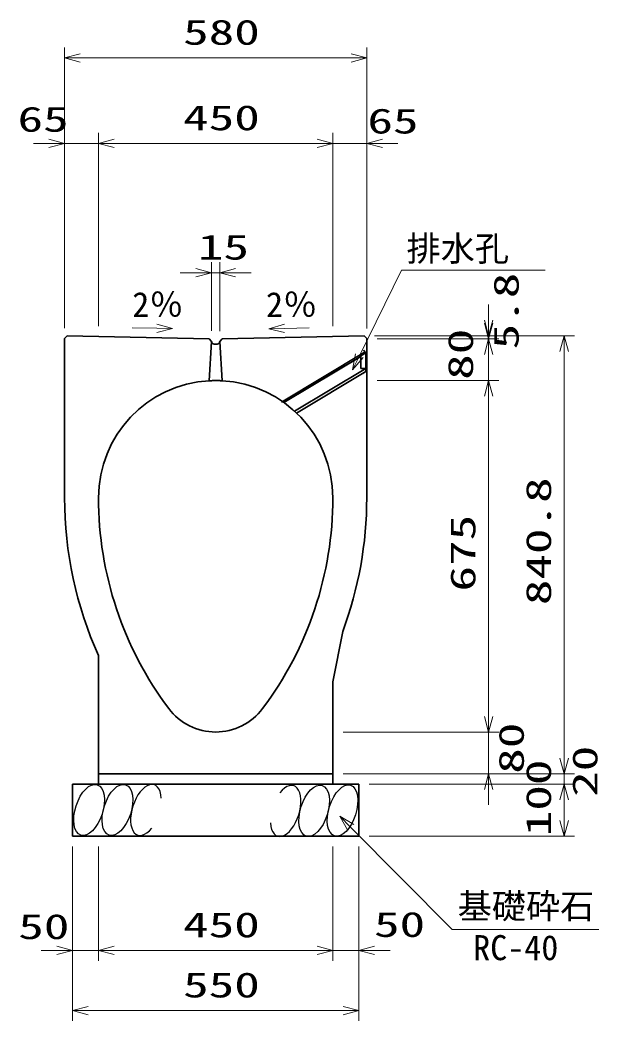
# Model space of a CAD drawing. Units: millimetres on the paper. Extents: x 15 to 1219, y 6 to 859.
# Drawn here: x 926.9 to 982.5, y 532.3 to 628.4 of the extents above; entities that cross this region are included whole.
import ezdxf
from ezdxf.enums import TextEntityAlignment as Align

# ---------------------------------------------------------------- set-up
doc = ezdxf.new("R2010")
doc.units = ezdxf.units.MM
doc.linetypes.add('DASHED', pattern=[7.5, 6, -1.5])
for name, color, linetype, lineweight in [('D-STR-DIM（寸法）', 7, 'Continuous', 13), ('D-STR-HTXT(基礎砕石-旗)', 7, 'Continuous', 13), ('D-STR-HTXT（WS-旗）', 7, 'Continuous', 13), ('D-STR-STRF(グリ)', 7, 'Continuous', 25), ('D-STR（構造物WS）', 1, 'Continuous', 35), ('D-STR（構造物）', 1, 'Continuous', 35)]:
    doc.layers.add(name, color=color, linetype=linetype, lineweight=lineweight)
doc.styles.add('ＭＳ ゴシック', font='')
doc.styles.get('ＭＳ ゴシック').set_extended_font_data('MS Gothic')

# ---------------------------------------------------------------- blocks, each defined once
blk = doc.blocks.new('_Open30')
at = {"color": 7, "linetype": 'Continuous', "lineweight": 13}
for p, q in [((-1, 0.2679), (0, 0)), ((0, 0), (-1, -0.2679)), ((0, 0), (-1, 0))]:
    blk.add_line(p, q, dxfattribs=at)

msp = doc.modelspace()

# ---------------------------------------------------------------- linework, layer by layer
at = {"layer": 'D-STR-DIM（寸法）'}
for p, q in [((931.157, 617.574), (931.157, 625.783)), ((960.157, 617.574), (960.157, 625.783)), ((932.657, 624.783), (958.657, 624.783)), ((931.157, 598.838), (931.157, 617.574)), ((934.407, 599.027), (934.407, 617.574)), ((934.407, 599.027), (934.407, 617.574)), ((956.907, 599.037), (956.907, 617.574)), ((956.907, 599.037), (956.907, 617.574)), ((960.157, 598.814), (960.157, 617.574)), ((929.657, 616.574), (928.157, 616.574)), ((931.157, 616.574), (934.407, 616.574)), ((935.907, 616.574), (937.407, 616.574)), ((935.907, 616.574), (955.407, 616.574)), ((955.407, 616.574), (953.907, 616.574)), ((956.907, 616.574), (960.157, 616.574)), ((961.657, 616.574), (963.157, 616.574)), ((945.265, 598.56), (945.265, 605.154)), ((946.056, 598.544), (946.056, 605.154)), ((943.765, 604.154), (942.265, 604.154)), ((945.265, 604.154), (946.056, 604.154)), ((947.556, 604.154), (949.056, 604.154)), ((971.85, 599.587), (971.85, 601.087)), ((971.85, 599.314), (971.85, 600.814)), ((937.643, 598.875), (940.004, 598.828)), ((954.633, 598.858), (952.272, 598.81)), ((960.908, 598.087), (972.85, 598.087)), ((961.157, 597.814), (972.85, 597.814)), ((961.157, 597.814), (972.85, 597.814)), ((961.908, 598.087), (980.11, 598.087)), ((971.85, 598.087), (971.85, 597.814)), ((971.85, 593.797), (971.85, 597.814)), ((971.85, 596.314), (971.85, 594.814)), ((979.11, 557.552), (979.11, 596.587)), ((961.157, 593.797), (972.85, 593.797)), ((961.157, 593.797), (972.85, 593.797)), ((971.85, 561.552), (971.85, 592.297)), ((971.85, 592.297), (971.85, 590.797)), ((971.85, 561.552), (971.85, 563.052)), ((957.907, 560.052), (972.85, 560.052)), ((957.907, 560.052), (972.85, 560.052)), ((971.85, 556.052), (971.85, 560.052)), ((979.11, 557.552), (979.11, 559.052)), ((957.907, 556.052), (980.11, 556.052)), ((957.907, 556.052), (972.85, 556.052)), ((957.907, 556.052), (980.11, 556.052)), ((979.11, 555.052), (979.11, 556.052)), ((960.407, 555.052), (980.11, 555.052)), ((960.407, 555.052), (980.11, 555.052)), ((971.85, 554.552), (971.85, 553.052)), ((979.11, 551.552), (979.11, 553.552)), ((979.11, 553.552), (979.11, 552.052)), ((960.407, 550.052), (980.11, 550.052)), ((931.907, 549.052), (931.907, 538.085)), ((934.407, 549.052), (934.407, 538.085)), ((934.407, 549.052), (934.407, 538.085)), ((956.907, 549.052), (956.907, 538.085)), ((956.907, 549.052), (956.907, 538.085)), ((959.407, 549.052), (959.407, 538.085)), ((930.407, 539.085), (928.907, 539.085)), ((931.907, 539.085), (934.407, 539.085)), ((935.907, 539.085), (937.407, 539.085)), ((935.907, 539.085), (955.407, 539.085)), ((955.407, 539.085), (953.907, 539.085)), ((956.907, 539.085), (959.407, 539.085)), ((960.907, 539.085), (962.407, 539.085)), ((931.907, 538.085), (931.907, 532.311)), ((959.407, 538.085), (959.407, 532.311)), ((933.407, 533.311), (957.907, 533.311))]:
    msp.add_line(p, q, dxfattribs=at)
at = {"layer": 'D-STR-HTXT(基礎砕石-旗)'}
msp.add_lwpolyline([(982.451, 541.079), (968.348, 541.079), (958.625, 550.896)], dxfattribs=at)
at = {"layer": 'D-STR-HTXT（WS-旗）'}
msp.add_lwpolyline([(977.285, 604.397), (963.496, 604.397), (959.456, 596.186)], dxfattribs=at)
at = {"layer": 'D-STR-STRF(グリ)'}
for centre, major_axis in [((933.502, 552.575), (0.79, 2.421)), ((936.223, 552.575), (0.79, 2.421)), ((955.112, 552.494), (-0.771, -2.427)), ((957.833, 552.516), (-0.771, -2.427))]:
    msp.add_ellipse(centre, major_axis=major_axis, ratio=0.5139, dxfattribs=at)
for centre, major_axis in [((938.964, 552.575), (0.79, 2.421)), ((952.371, 552.473), (-0.771, -2.427))]:
    msp.add_ellipse(centre, major_axis=major_axis, ratio=0.5139, start_param=5.357556, end_param=10.375065, dxfattribs=at)
at = {"layer": 'D-STR（構造物WS）'}
for p, q in [((951.973, 591.731), (960, 596.547)), ((952.188, 591.685), (959.582, 596.122)), ((959.582, 596.164), (960.082, 596.464)), ((959.582, 594.964), (959.582, 596.164)), ((959.835, 596.712), (960.082, 596.464)), ((960.082, 596.464), (960.082, 594.664)), ((953.224, 590.849), (960.082, 594.964)), ((960.082, 594.964), (959.582, 594.964)), ((960.082, 594.673), (953.415, 590.672)), ((960.082, 594.664), (959.779, 594.489))]:
    msp.add_line(p, q, dxfattribs=at)
at = {"layer": 'D-STR（構造物）'}
for p, q in [((931.157, 597.838), (931.411, 598.087)), ((931.157, 597.838), (931.157, 582.548)), ((931.411, 598.087), (945.033, 597.814)), ((945.265, 597.56), (945.033, 597.814)), ((946.05, 597.56), (946.282, 597.814)), ((946.282, 597.814), (959.908, 598.087)), ((960.157, 597.842), (959.908, 598.087)), ((960.157, 597.842), (960.157, 582.552)), ((945.032, 593.779), (945.26, 597.56)), ((945.51, 597.31), (945.655, 597.31)), ((945.8, 597.31), (945.655, 597.31)), ((946.05, 597.56), (946.282, 593.779)), ((957.854, 569.702), (956.907, 564.888)), ((934.407, 555.052), (934.407, 567.388)), ((956.907, 555.052), (956.907, 564.888)), ((934.407, 556.052), (956.907, 556.052)), ((931.907, 555.052), (959.407, 555.052)), ((931.907, 550.052), (931.907, 555.052)), ((959.407, 550.052), (959.407, 555.052)), ((931.907, 550.052), (959.407, 550.052))]:
    msp.add_line(p, q, dxfattribs=at)
for centre, radius, start, end in [((945.51, 597.56), 0.25, 180, 270), ((945.8, 597.56), 0.25, 270, 0), ((945.657, 582.552), 11.25, 93.18614, 180), ((945.665, 582.555), 11.242, 359.98424, 86.853), ((968.157, 582.552), 37, 180, 204.19412), ((968.157, 582.552), 33.75, 180, 216.86989), ((923.157, 582.552), 33.75, 323.13011, 0), ((923.157, 582.552), 37, 339.67799, 0), ((945.657, 565.677), 5.625, 216.8699, 323.13013)]:
    msp.add_arc(centre, radius, start, end, dxfattribs=at)
at = {"layer": 'D-STR（構造物）', "linetype": 'DASHED'}
msp.add_arc((945.665, 582.555), 11.242, 86.853, 93.22661, dxfattribs=at)

# ---------------------------------------------------------------- block references
at = {"layer": 'D-STR-DIM（寸法）', "xscale": 1.5, "yscale": 1.5}
for p, rotation in [((931.157, 624.783), 180), ((934.407, 616.574), 180), ((934.407, 616.574), 180), ((960.157, 616.574), 180), ((946.056, 604.154), 180), ((941.504, 598.798), 358.85424), ((950.772, 598.78), 181.14576), ((971.85, 598.087), 270), ((971.85, 597.814), 270), ((971.85, 597.814), 90), ((979.11, 598.087), 90), ((971.85, 593.797), 90), ((971.85, 593.797), 90), ((971.85, 560.052), 270), ((971.85, 560.052), 270), ((979.11, 556.052), 270), ((979.11, 556.052), 270), ((971.85, 556.052), 90), ((979.11, 555.052), 90), ((979.11, 555.052), 90), ((979.11, 550.052), 270), ((934.407, 539.085), 180), ((934.407, 539.085), 180), ((959.407, 539.085), 180), ((931.907, 533.311), 180)]:
    msp.add_blockref('_Open30', p, dxfattribs=dict(at, rotation=rotation))
for p in [(960.157, 624.783), (931.157, 616.574), (956.907, 616.574), (956.907, 616.574), (945.265, 604.154), (931.907, 539.085), (956.907, 539.085), (956.907, 539.085), (959.407, 533.311)]:
    msp.add_blockref('_Open30', p, dxfattribs=at)
at = {"layer": 'D-STR-HTXT(基礎砕石-旗)', "xscale": 1.5, "yscale": 1.5, "rotation": 134.72505}
msp.add_blockref('_Open30', (957.569, 551.961), dxfattribs=at)
at = {"layer": 'D-STR-HTXT（WS-旗）', "xscale": 1.5, "yscale": 1.5, "rotation": 243.798}
msp.add_blockref('_Open30', (958.793, 594.84), dxfattribs=at)

# ---------------------------------------------------------------- texts
at = {"layer": 'D-STR-DIM（寸法）', "style": 'ＭＳ ゴシック', "width": 1.5}
for s, p in [('580', (942.532, 625.32)), ('65', (926.638, 616.968)), ('450', (942.532, 617.112)), ('65', (960.222, 616.797)), ('15', (943.948, 604.691)), ('50', (926.71, 539.452)), ('450', (942.532, 539.622)), ('50', (960.859, 539.66)), ('550', (942.532, 533.849))]:
    msp.add_text(s, height=2.405, dxfattribs=at).set_placement(p, align=Align.BOTTOM_LEFT)
for s, p in [('5.8', (975.463, 596.795)), ('80', (971.084, 593.873)), ('840.8', (978.573, 572.236)), ('675', (971.312, 573.545)), ('80', (975.958, 556.049)), ('20', (983.024, 553.833)), ('100', (978.573, 550.052))]:
    msp.add_text(s, height=2.405, rotation=90, dxfattribs=at).set_placement(p, align=Align.BOTTOM_LEFT)
at = {"layer": 'D-STR-DIM（寸法）', "style": 'ＭＳ ゴシック'}
for rotation, p in [(0.01, (937.65, 599.173)), (359.99, (950.489, 599.17))]:
    msp.add_text('2％', height=2.405, rotation=rotation, dxfattribs=at).set_placement(p, align=Align.BOTTOM_LEFT)
at = {"layer": 'D-STR-HTXT(基礎砕石-旗)', "style": 'ＭＳ ゴシック'}
for s, p in [('基礎砕石', (968.883, 541.413)), ('RC-40', (970.371, 537.428))]:
    msp.add_text(s, height=2.405, dxfattribs=at).set_placement(p, align=Align.BOTTOM_LEFT)
at = {"layer": 'D-STR-HTXT（WS-旗）', "style": 'ＭＳ ゴシック'}
msp.add_text('排水孔', height=2.405, dxfattribs=at).set_placement((963.977, 604.549), align=Align.BOTTOM_LEFT)

doc.saveas('drawing.dxf')
